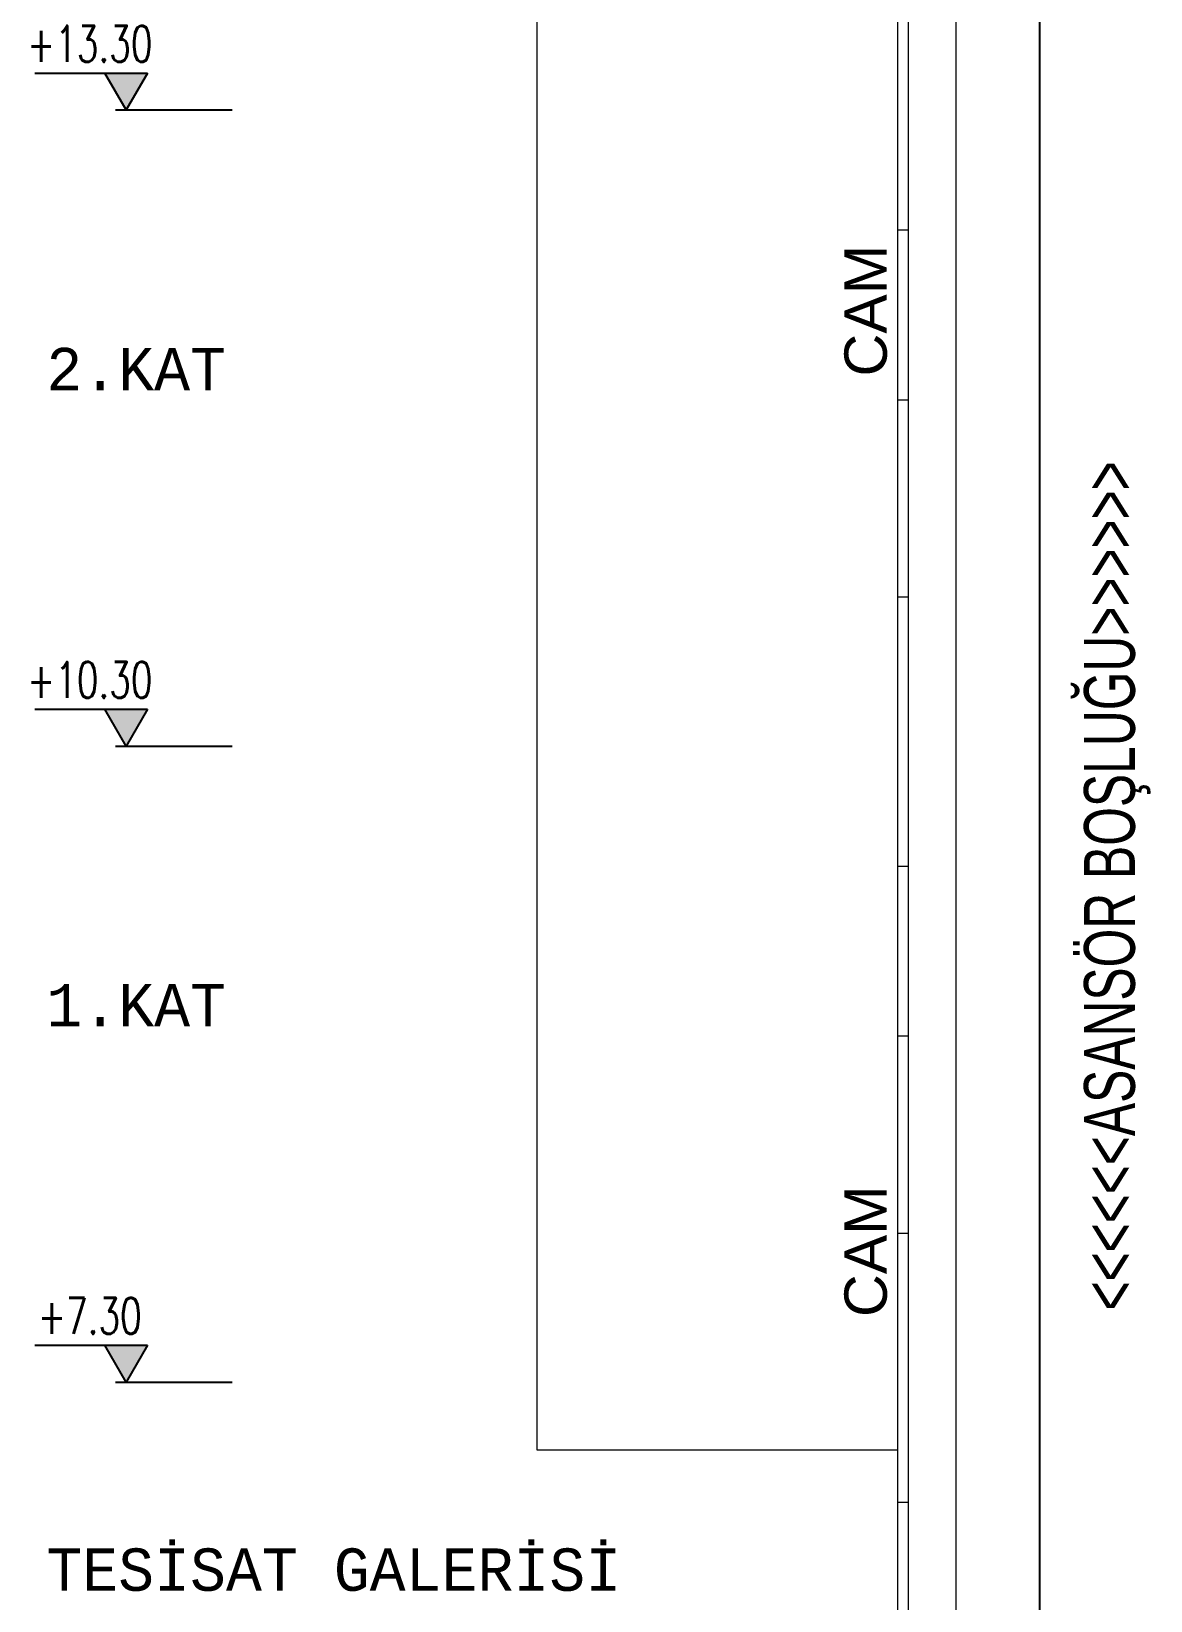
# Model space of a CAD drawing. Header units: inches. Extents: x -7543 to -822, y 102837 to 190349.
# Drawn here: x -828.9492 to -828.8436, y 102836.9233 to 102837.0713 of the extents above; entities that cross this region are included whole.
import ezdxf
from ezdxf.enums import TextEntityAlignment as Align

# ---------------------------------------------------------------- set-up
doc = ezdxf.new("R2010")
doc.units = ezdxf.units.IN
doc.header["$MEASUREMENT"] = 0
doc.layers.add('BALKON', color=7, linetype='Continuous', lineweight=20, true_color=0xffaaa9)
doc.layers.add('PENCERE', color=7, linetype='Continuous', lineweight=18, true_color=0xffb360)
for name, color, linetype, lineweight in [('ICOL', 55, 'Continuous', 25), ('İZ DÜŞÜM', 253, 'Continuous', 20), ('YAZI', 7, 'Continuous', 25)]:
    doc.layers.add(name, color=color, linetype=linetype, lineweight=lineweight)
doc.styles.add('arıal', font='arial.ttf', dxfattribs={"width": 0.7})
doc.styles.add('ISIM', font='monos.ttf', dxfattribs={"width": 1.1, "height": 200})
doc.styles.add('KAPı-PEN', font='simplex.shx', dxfattribs={"width": 0.7, "height": 10})
doc.styles.add('TURKCE', font='arial.ttf')

msp = doc.modelspace()

# ---------------------------------------------------------------- hatches: boundary and pattern name
at = {"layer": 'ICOL'}
for points in [[(-828.93827, 102837.06735), (-828.94227, 102837.06735), (-828.94027, 102837.06388)], [(-828.93827, 102837.00735), (-828.94227, 102837.00735), (-828.94027, 102837.00388)], [(-828.93827, 102836.94735), (-828.94227, 102836.94735), (-828.94027, 102836.94388)]]:
    msp.add_hatch(color=2, dxfattribs=at).paths.add_polyline_path(points)

# ---------------------------------------------------------------- linework, layer by layer
at = {"layer": 'BALKON'}
for p, q in [((-828.90152, 102837.38188), (-828.90152, 102836.93748)), ((-828.90152, 102836.93748), (-828.86752, 102836.93748))]:
    msp.add_line(p, q, dxfattribs=at)
at = {"layer": 'ICOL'}
msp.add_line((-828.85412, 102837.36388), (-828.85412, 102836.79788), dxfattribs=at)
at = {"layer": 'ICOL', "color": 2}
for p, q in [((-828.94888, 102837.06735), (-828.93827, 102837.06735)), ((-828.94027, 102837.06388), (-828.94227, 102837.06735)), ((-828.93827, 102837.06735), (-828.94027, 102837.06388)), ((-828.94127, 102837.06388), (-828.93027, 102837.06388)), ((-828.94888, 102837.00735), (-828.93827, 102837.00735)), ((-828.94027, 102837.00388), (-828.94227, 102837.00735)), ((-828.93827, 102837.00735), (-828.94027, 102837.00388)), ((-828.94127, 102837.00388), (-828.93027, 102837.00388)), ((-828.94888, 102836.94735), (-828.93827, 102836.94735)), ((-828.94027, 102836.94388), (-828.94227, 102836.94735)), ((-828.93827, 102836.94735), (-828.94027, 102836.94388)), ((-828.94127, 102836.94388), (-828.93027, 102836.94388))]:
    msp.add_line(p, q, dxfattribs=at)
at = {"layer": 'İZ DÜŞÜM'}
msp.add_line((-828.86202, 102837.36328), (-828.86202, 102836.79838), dxfattribs=at)
at = {"layer": 'PENCERE'}
for p, q in [((-828.86752, 102837.12728), (-828.86752, 102837.06088)), ((-828.86652, 102837.12728), (-828.86652, 102837.06088)), ((-828.86752, 102837.06728), (-828.86752, 102837.00088)), ((-828.86652, 102837.06728), (-828.86652, 102837.00088)), ((-828.86752, 102837.05256), (-828.86652, 102837.05256)), ((-828.86752, 102837.03653), (-828.86652, 102837.03653)), ((-828.86752, 102837.01794), (-828.86652, 102837.01794)), ((-828.86752, 102837.00728), (-828.86752, 102836.79788)), ((-828.86652, 102837.00728), (-828.86652, 102836.79788)), ((-828.86752, 102836.99256), (-828.86652, 102836.99256)), ((-828.86752, 102836.97653), (-828.86652, 102836.97653)), ((-828.86752, 102836.95794), (-828.86652, 102836.95794)), ((-828.86752, 102836.93256), (-828.86652, 102836.93256))]:
    msp.add_line(p, q, dxfattribs=at)

# ---------------------------------------------------------------- texts
at = {"layer": 'ICOL', "color": 2, "style": 'KAPı-PEN', "width": 0.7}
for tag, p in [('+13.30', (-828.9437, 102837.06842)), ('+10.30', (-828.9437, 102837.00842)), ('+7.30', (-828.9437, 102836.94842))]:
    msp.add_attdef(tag, text='+17.50', height=0.0034, dxfattribs=at).set_placement(p, align=Align.CENTER)
at = {"layer": 'YAZI', "style": 'TURKCE'}
for p in [(-828.86852, 102837.03874), (-828.86852, 102836.95002)]:
    msp.add_text('CAM', height=0.004, rotation=90, dxfattribs=at).set_placement(p)
at = {"layer": 'YAZI', "style": 'ISIM'}
for s, p in [('2.KAT', (-828.9478, 102837.03744)), ('1.KAT', (-828.9478, 102836.97744)), ('TESİSAT GALERİSİ', (-828.9478, 102836.92419))]:
    msp.add_text(s, height=0.004, dxfattribs=at).set_placement(p)
at = {"layer": 'YAZI', "style": 'arıal', "width": 0.7}
msp.add_text('<<<<<<ASANSÖR BOŞLUĞU>>>>>>', height=0.0048, rotation=90, dxfattribs=at).set_placement((-828.84512, 102836.95064))

doc.saveas('drawing.dxf')
